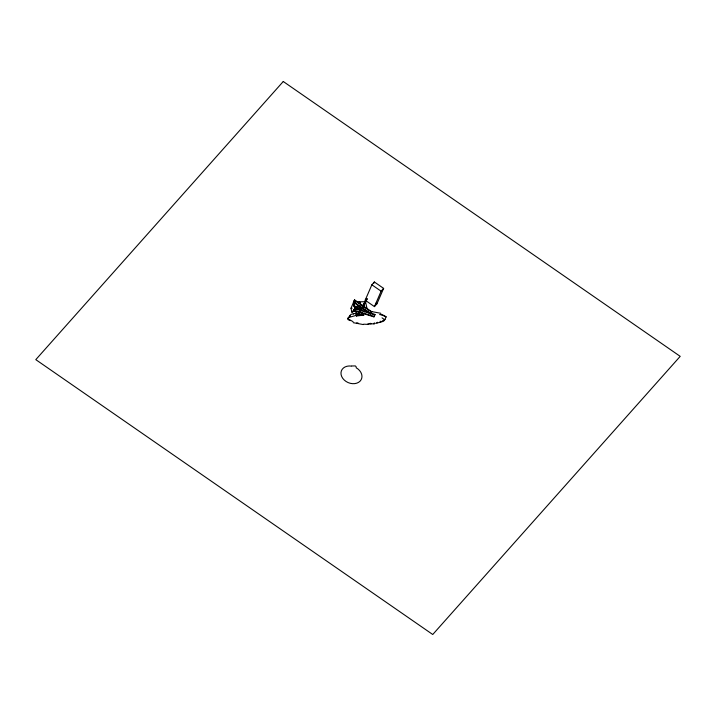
<?xml version="1.0" encoding="UTF-8"?>
<svg xmlns="http://www.w3.org/2000/svg" width="716" height="716" viewBox="0 0 716 716"><rect width="100%" height="100%" fill="white"/><g stroke="black" fill="none" stroke-linecap="round" stroke-linejoin="round"><path stroke-width="1.07" d="M376.276 323.068L380.098 322.361L380.196 321.153M354.089 306.555L353.48 303.298L354.071 302.34M380.098 322.361L382.416 321.099M365.357 311.37L364.838 309.106M381.673 321.931L384.322 320.562L386.148 316.884L383.695 315.3L379.587 314.539M356.47 316.016L356.828 315.192L363.97 315.094L356.47 316.016L355.825 313.778L356.165 312.337C358.081 314.718 362.43 315.684 364.596 313.161M353.847 310.646L354.823 308.193L374.924 314.422L374.817 314.879L373.949 316.884L353.847 310.646L354.823 308.193M373.949 316.884L374.924 314.422M363.621 324.178L367.89 324.393L368.149 323.489M369.984 323.748L373.994 323.883L374.307 322.844M358.904 307.611L359.468 309.366L361.517 310.458L361.303 308.274M359.137 308.838L360.551 308.542L361.634 310.037M382.317 321.43L385.065 319.408M376.92 323.167L377.314 322.236M355.539 306.484L356.076 309.061L356.702 308.345L356.487 307.218M368.847 312.928L353.409 302.233L354.59 299.879L371.747 311.755L370.691 313.966L371.747 311.755M355.467 310.762L351.923 312.239L350.983 308.229L354.59 299.879M360.103 312.489L358.564 315.398L358.027 315.138L366.592 298.59L367.129 298.849L366.27 300.854L361.643 309.58M358.564 315.398L367.129 298.849M365.196 300.21L371.864 284.798L374.37 281.979L383.624 288.387L376.947 303.799L374.441 306.618L365.196 300.21L366.198 299.082M362.645 306.403L366.592 298.59M362.726 308.077L363.272 306.806M363.826 305.535L364.65 303.629M365.196 302.358L365.473 301.722L357.248 301.83M373.707 283.518L374.37 281.979M374.441 306.618L381.118 291.197L383.624 288.387M370.87 324.062L371.112 323.543M358.027 315.138L359.566 312.221M361.106 309.312L361.875 307.862M354.689 308.524L354.778 309.214M353.874 313.653L350.938 314.387L347.681 318.539L348.039 319.64L350.312 320.67M373.994 323.883L375.3 323.31M351.914 312.248L354.975 308.426M353.409 302.233L354.903 301.866M355.226 308.739L356.702 308.345M353.257 314.029L354.814 313.402L355.825 313.778M358.456 302.447L360.085 302.429M356.407 315.335L349.014 317.385L347.681 318.539L353.086 321.717M351.708 365.992L355.333 365.921L356.246 366.923M350.983 308.229L352.156 308.211M370.754 311.406L380.796 313.286M358.107 323.068L356.738 322.791M363.254 324.563L353.212 322.674M367.89 324.393L369.608 323.981A4.923 3.007 40.1 0 0 370.217 323.238M354.062 303.799L353.48 303.298M360.587 306.018C354.527 304.3 355.127 314.055 353.731 301.875L369.17 312.57M354.715 308.65L374.817 314.879M353.955 310.189L374.056 316.418M383.302 315.604L386.148 316.884M367.326 311.782L367.881 312.525M365.724 300.586L366.27 300.854M358.895 313.134L359.432 313.402M380.921 314.252L383.203 315.586M361.401 312.507L363.451 314.745M371.864 284.798L381.118 291.197M376.025 303.163L376.947 303.799M354.277 300.237L371.434 312.113M382.058 317.85L384.045 319.327L384.322 320.562M365.473 301.722L367.022 308.381M367.639 311.048L367.952 312.373M356.165 312.337L356.828 315.192M349.685 315.398L349.963 316.642M361.088 308.193L361.517 310.458M359.951 302.241L360.112 303.101M360.909 307.361L361.249 309.205M359.343 302.08L359.566 303.28M360.157 306.475L360.927 310.305M359.477 306.6L360.13 309.831M358.922 306.627L359.468 309.366M357.857 308.498L358.054 309.563M357.454 307.594L357.839 309.652L357.23 309.491L356.702 306.699M356.085 306.305L356.559 308.677M356.022 306.824L356.425 308.954M354.948 303.289L354.742 302.224L354.062 302.349L354.859 306.609M355.655 307.674L355.87 308.981M355.449 307.835L355.655 308.9M355.038 307.28L355.422 309.357M355.064 307.674L355.252 308.703M353.579 302.761L354.304 306.636M354.483 308.685L354.635 309.473M356.112 367.72A10.856 8.449 23.4 0 1 358.618 382.326A10.856 8.449 23.4 0 1 341.72 376.58A10.856 8.449 23.4 0 1 351.323 366.091M283.259 81.499L35.8 359.647L432.741 634.501L680.2 356.353L283.259 81.499"/></g></svg>
